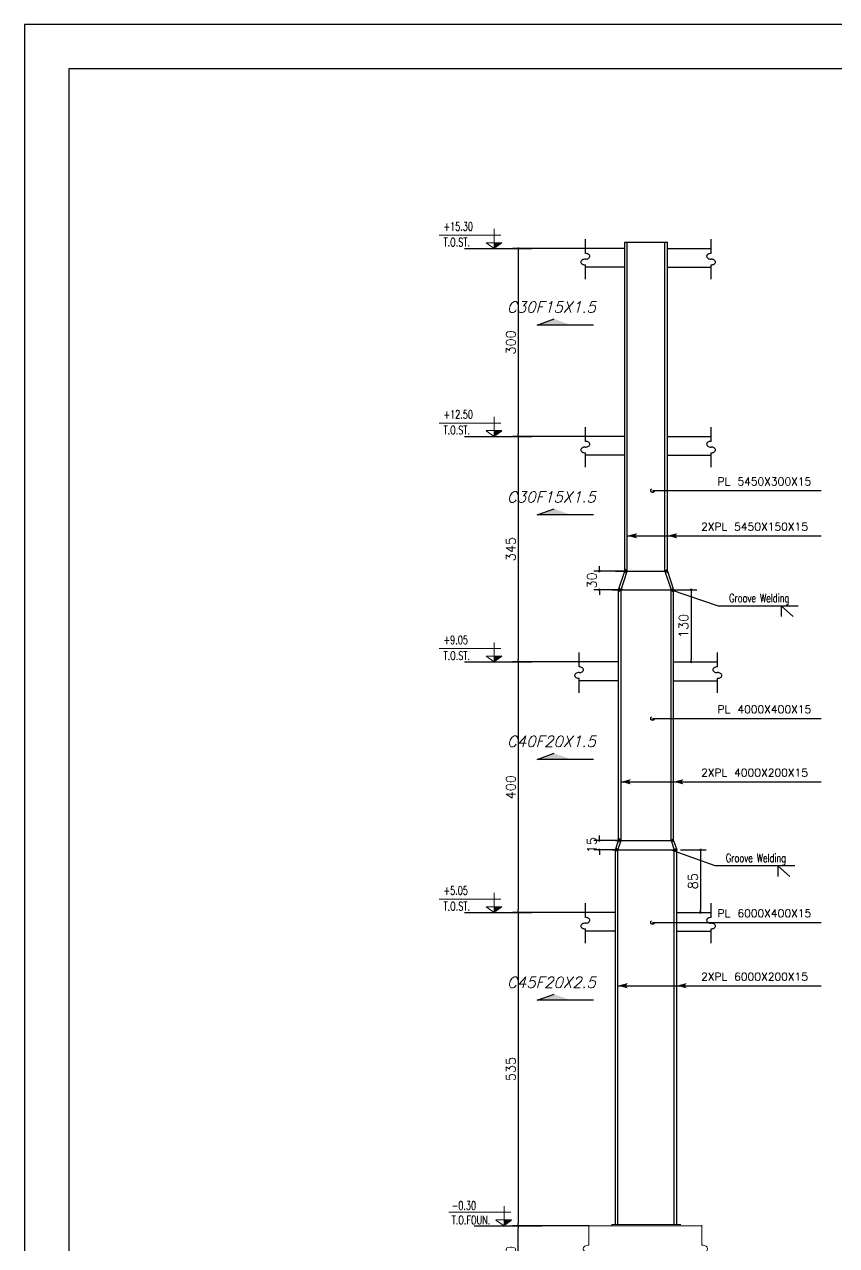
# Model space of a CAD drawing. Header units: inches. Extents: x 1387 to 2676, y -3005 to -2136.
# Drawn here: x 2498.36 to 2524.28, y -2540.62 to -2501.63 of the extents above; entities that cross this region are included whole.
import ezdxf

# ---------------------------------------------------------------- set-up
doc = ezdxf.new("R2010")
doc.units = ezdxf.units.IN
doc.header["$MEASUREMENT"] = 0
doc.linetypes.add('HIDDEN', pattern=[0.375, 0.25, -0.125])
for name, color, linetype in [('1', 1, 'Continuous'), ('1R', 1, 'Continuous'), ('2H', 2, 'HIDDEN'), ('2Y', 2, 'Continuous'), ('3', 3, 'HIDDEN'), ('3G', 3, 'Continuous'), ('COL-2', 3, 'Continuous'), ('D', 1, 'Continuous'), ('DIM', 8, 'Continuous'), ('lateral brace', 5, 'Continuous'), ('Layer4', 118, 'Continuous'), ('LEVEL', 3, 'HIDDEN'), ('TXT', 3, 'Continuous')]:
    doc.layers.add(name, color=color, linetype=linetype)
doc.layers.add('2', color=2, linetype='Continuous', lineweight=9)
doc.styles.add('ITALICT', font='italict')
doc.styles.add('ROMANC', font='TXT.shx')
doc.styles.add('ROMANS', font='ROMANS')
doc.styles.add('ROMANT', font='romant')
doc.dimstyles.new('1-100', dxfattribs={"dimtxt": 0.3, "dimasz": 0.08, "dimexe": 0.18, "dimexo": 0.0625, "dimgap": 0.09, "dimtad": 1, "dimdec": 0, "dimlfac": 1000, "dimdsep": 46, "dimtxsty": 'ROMANT', "dimblk": 'DOT', "dimcen": 0.09, "dimclrd": 1, "dimclre": 1, "dimclrt": 3, "dimadec": 0, "dimazin": 0, "dimtfac": 1, "dimtdec": 0, "dimtix": 1, "dimtofl": 0, "dimtmove": 2, "dimatfit": 3, "dimldrblk": 'DOT', "dimfxl": 1, "dimtolj": 1, "dimarcsym": 0})

# ---------------------------------------------------------------- blocks, each defined once
blk = doc.blocks.new('DOT')
at = {"layer": 'DIM', "color": 0, "linetype": 'ByBlock'}
blk.add_line((-0.5, 0), (-1, 0), dxfattribs=at)
at = {"layer": 'DIM', "color": 0, "linetype": 'ByBlock', "const_width": 0.5}
blk.add_lwpolyline([(-0.25, 0, 1), (0.25, 0, 1)], format="xyb", close=True, dxfattribs=at)
blk = doc.blocks.new('*D284')
at = {"layer": 'D', "color": 1, "lineweight": -2, "transparency": 16777216}
for p, q in [((2517.158, -2529.986), (2513.942, -2529.986)), ((2514.122, -2530.066), (2514.122, -2539.906)), ((2516.382, -2539.986), (2513.942, -2539.986))]:
    blk.add_line(p, q, dxfattribs=at)
at = {"layer": 'Defpoints', "color": 0, "transparency": 16777216}
for p in [(2517.221, -2529.986), (2514.122, -2539.986), (2516.444, -2539.986)]:
    blk.add_point(p, dxfattribs=at)
at = {"layer": 'D', "color": 1, "lineweight": -2, "transparency": 16777216, "xscale": 0.08, "yscale": 0.08, "zscale": 0.08}
for p, rotation in [((2514.122, -2529.986), 90), ((2514.122, -2539.986), 270)]:
    blk.add_blockref('DOT', p, dxfattribs=dict(at, rotation=rotation))
at = {"layer": 'D', "color": 2, "transparency": 16777216, "insert": (2513.882, -2534.986), "char_height": 0.3, "attachment_point": 5, "rotation": 90, "style": 'ROMANS'}
blk.add_mtext('\\A1;535', dxfattribs=at)
blk = doc.blocks.new('_Dot')
at = {"layer": 'DIM', "color": 0, "lineweight": -2}
blk.add_line((-0.5, 0), (-1, 0), dxfattribs=at)
at = {"layer": 'DIM', "color": 0, "const_width": 0.5}
blk.add_lwpolyline([(-0.25, 0, 1), (0.25, 0, 1)], format="xyb", close=True, dxfattribs=at)
blk = doc.blocks.new('ss')
at = {"layer": '2'}
for p, q in [((0, 0.137), (0, 0.514)), ((0, -0.137), (0, -0.674))]:
    blk.add_line(p, q, dxfattribs=at)
for points in [[(0, 0, -0.064661), (-0.043, 0.006, -0.077521), (-0.076, 0.02, -0.107173), (-0.1, 0.044, -0.145), (-0.107, 0.069, -0.145), (-0.1, 0.093, -0.107173), (-0.076, 0.117, -0.077521), (-0.043, 0.131, -0.064661), (0, 0.137, -0.064661)], [(0, -0.137, 0.064661), (0.043, -0.131, 0.077521), (0.076, -0.117, 0.107173), (0.1, -0.093, 0.145), (0.107, -0.069, 0.145), (0.1, -0.044, 0.107173), (0.076, -0.02, 0.077521), (0.043, -0.006, 0.064661), (0, 0, 0.064661)]]:
    blk.add_lwpolyline(points, format="xyb", dxfattribs=at)
blk = doc.blocks.new('*D285')
at = {"layer": 'D', "color": 1, "lineweight": -2, "transparency": 16777216}
for p, q in [((2514.564, -2539.986), (2513.942, -2539.986)), ((2514.122, -2541.706), (2514.122, -2540.066)), ((2514.599, -2541.786), (2513.942, -2541.786))]:
    blk.add_line(p, q, dxfattribs=at)
at = {"layer": 'Defpoints', "color": 0, "transparency": 16777216}
for p in [(2514.122, -2539.986), (2514.627, -2539.986), (2514.661, -2541.786)]:
    blk.add_point(p, dxfattribs=at)
at = {"layer": 'D', "color": 1, "lineweight": -2, "transparency": 16777216, "xscale": 0.08, "yscale": 0.08, "zscale": 0.08}
for p, rotation in [((2514.122, -2539.986), 90), ((2514.122, -2541.786), 270)]:
    blk.add_blockref('DOT', p, dxfattribs=dict(at, rotation=rotation))
at = {"layer": 'D', "color": 2, "transparency": 16777216, "insert": (2513.882, -2540.886), "char_height": 0.3, "attachment_point": 5, "rotation": 90, "style": 'ROMANS'}
blk.add_mtext('\\A1;80', dxfattribs=at)
blk = doc.blocks.new('*D287')
at = {"layer": 'D', "color": 1, "lineweight": -2, "transparency": 16777216}
for p, q in [((2517.158, -2521.986), (2513.942, -2521.986)), ((2514.122, -2522.066), (2514.122, -2529.906)), ((2516.382, -2529.986), (2513.942, -2529.986))]:
    blk.add_line(p, q, dxfattribs=at)
at = {"layer": 'Defpoints', "color": 0, "transparency": 16777216}
for p in [(2517.221, -2521.986), (2514.122, -2529.986), (2516.444, -2529.986)]:
    blk.add_point(p, dxfattribs=at)
at = {"layer": 'D', "color": 1, "lineweight": -2, "transparency": 16777216, "xscale": 0.08, "yscale": 0.08, "zscale": 0.08}
for p, rotation in [((2514.122, -2521.986), 90), ((2514.122, -2529.986), 270)]:
    blk.add_blockref('DOT', p, dxfattribs=dict(at, rotation=rotation))
at = {"layer": 'D', "color": 2, "transparency": 16777216, "insert": (2513.882, -2525.986), "char_height": 0.3, "attachment_point": 5, "rotation": 90, "style": 'ROMANS'}
blk.add_mtext('\\A1;400', dxfattribs=at)
blk = doc.blocks.new('*D281')
at = {"layer": 'D', "color": 1, "lineweight": -2, "transparency": 16777216}
for p, q in [((2517.158, -2514.786), (2513.942, -2514.786)), ((2514.122, -2514.866), (2514.122, -2521.906)), ((2516.382, -2521.986), (2513.942, -2521.986))]:
    blk.add_line(p, q, dxfattribs=at)
at = {"layer": 'Defpoints', "color": 0, "transparency": 16777216}
for p in [(2517.221, -2514.786), (2514.122, -2521.986), (2516.444, -2521.986)]:
    blk.add_point(p, dxfattribs=at)
at = {"layer": 'D', "color": 1, "lineweight": -2, "transparency": 16777216, "xscale": 0.08, "yscale": 0.08, "zscale": 0.08}
for p, rotation in [((2514.122, -2514.786), 90), ((2514.122, -2521.986), 270)]:
    blk.add_blockref('DOT', p, dxfattribs=dict(at, rotation=rotation))
at = {"layer": 'D', "color": 2, "transparency": 16777216, "insert": (2513.882, -2518.386), "char_height": 0.3, "attachment_point": 5, "rotation": 90, "style": 'ROMANS'}
blk.add_mtext('\\A1;345', dxfattribs=at)
blk = doc.blocks.new('*D282')
at = {"layer": 'D', "color": 1, "lineweight": -2, "transparency": 16777216}
for p, q in [((2516.709, -2527.606), (2516.709, -2527.526)), ((2517.358, -2527.686), (2516.529, -2527.686)), ((2517.346, -2527.986), (2516.529, -2527.986)), ((2516.709, -2528.066), (2516.709, -2528.146))]:
    blk.add_line(p, q, dxfattribs=at)
at = {"layer": 'Defpoints', "color": 0, "transparency": 16777216}
for p in [(2516.709, -2527.986), (2517.409, -2527.986, -0.015), (2517.42, -2527.686, 0)]:
    blk.add_point(p, dxfattribs=at)
at = {"layer": 'D', "color": 1, "lineweight": -2, "transparency": 16777216, "xscale": 0.08, "yscale": 0.08, "zscale": 0.08}
for p, rotation in [((2516.709, -2527.686), 270), ((2516.709, -2527.986), 90)]:
    blk.add_blockref('DOT', p, dxfattribs=dict(at, rotation=rotation))
at = {"layer": 'D', "color": 2, "transparency": 16777216, "insert": (2516.469, -2527.836), "char_height": 0.3, "attachment_point": 5, "rotation": 90, "style": 'ROMANS'}
blk.add_mtext('\\A1;15', dxfattribs=at)
blk = doc.blocks.new('*D283')
at = {"layer": 'D', "color": 1, "lineweight": -2, "transparency": 16777216}
for p, q in [((2519.304, -2527.987), (2520.119, -2527.987)), ((2519.939, -2528.067), (2519.939, -2529.906)), ((2519.443, -2529.986), (2520.119, -2529.986))]:
    blk.add_line(p, q, dxfattribs=at)
at = {"layer": 'Defpoints', "color": 0, "transparency": 16777216}
for p in [(2519.241, -2527.987), (2519.381, -2529.986), (2519.939, -2529.986)]:
    blk.add_point(p, dxfattribs=at)
at = {"layer": 'D', "color": 1, "lineweight": -2, "transparency": 16777216, "xscale": 0.08, "yscale": 0.08, "zscale": 0.08}
for p, rotation in [((2519.939, -2527.987), 90), ((2519.939, -2529.986), 270)]:
    blk.add_blockref('DOT', p, dxfattribs=dict(at, rotation=rotation))
at = {"layer": 'D', "color": 2, "transparency": 16777216, "insert": (2519.699, -2528.986), "char_height": 0.3, "attachment_point": 5, "rotation": 90, "style": 'ROMANS'}
blk.add_mtext('\\A1;85', dxfattribs=at)
blk = doc.blocks.new('*D279')
at = {"layer": 'D', "color": 1, "lineweight": -2, "transparency": 16777216}
for p, q in [((2517.158, -2508.786), (2513.942, -2508.786)), ((2514.122, -2508.866), (2514.122, -2514.706)), ((2516.382, -2514.786), (2513.942, -2514.786))]:
    blk.add_line(p, q, dxfattribs=at)
at = {"layer": 'Defpoints', "color": 0, "transparency": 16777216}
for p in [(2517.221, -2508.786), (2514.122, -2514.786), (2516.444, -2514.786)]:
    blk.add_point(p, dxfattribs=at)
at = {"layer": 'D', "color": 1, "lineweight": -2, "transparency": 16777216, "xscale": 0.08, "yscale": 0.08, "zscale": 0.08}
for p, rotation in [((2514.122, -2508.786), 90), ((2514.122, -2514.786), 270)]:
    blk.add_blockref('DOT', p, dxfattribs=dict(at, rotation=rotation))
at = {"layer": 'D', "color": 2, "transparency": 16777216, "insert": (2513.882, -2511.786), "char_height": 0.3, "attachment_point": 5, "rotation": 90, "style": 'ROMANS'}
blk.add_mtext('\\A1;300', dxfattribs=at)
blk = doc.blocks.new('*D280')
at = {"layer": 'D', "color": 1, "lineweight": -2, "transparency": 16777216}
for p, q in [((2518.863, -2519.685), (2519.819, -2519.685)), ((2519.639, -2519.765), (2519.639, -2521.906)), ((2519.143, -2521.986), (2519.819, -2521.986))]:
    blk.add_line(p, q, dxfattribs=at)
at = {"layer": 'Defpoints', "color": 0, "transparency": 16777216}
for p in [(2518.801, -2519.685, -0.004), (2519.081, -2521.986), (2519.639, -2521.986)]:
    blk.add_point(p, dxfattribs=at)
at = {"layer": 'D', "color": 1, "lineweight": -2, "transparency": 16777216, "xscale": 0.08, "yscale": 0.08, "zscale": 0.08}
for p, rotation in [((2519.639, -2519.685), 90), ((2519.639, -2521.986), 270)]:
    blk.add_blockref('DOT', p, dxfattribs=dict(at, rotation=rotation))
at = {"layer": 'D', "color": 2, "transparency": 16777216, "insert": (2519.399, -2520.835), "char_height": 0.3, "attachment_point": 5, "rotation": 90, "style": 'ROMANS'}
blk.add_mtext('\\A1;130', dxfattribs=at)
blk = doc.blocks.new('*D288')
at = {"layer": 'D', "color": 1, "lineweight": -2, "transparency": 16777216}
for p, q in [((2516.709, -2519.005), (2516.709, -2518.925)), ((2517.558, -2519.085), (2516.529, -2519.085)), ((2517.446, -2519.685), (2516.529, -2519.685)), ((2516.709, -2519.765), (2516.709, -2519.845))]:
    blk.add_line(p, q, dxfattribs=at)
at = {"layer": 'Defpoints', "color": 0, "transparency": 16777216}
for p in [(2517.62, -2519.085), (2516.709, -2519.685), (2517.509, -2519.685, 0.001)]:
    blk.add_point(p, dxfattribs=at)
at = {"layer": 'D', "color": 1, "lineweight": -2, "transparency": 16777216, "xscale": 0.08, "yscale": 0.08, "zscale": 0.08}
for p, rotation in [((2516.709, -2519.085), 270), ((2516.709, -2519.685), 90)]:
    blk.add_blockref('DOT', p, dxfattribs=dict(at, rotation=rotation))
at = {"layer": 'D', "color": 2, "transparency": 16777216, "insert": (2516.469, -2519.385), "char_height": 0.3, "attachment_point": 5, "rotation": 90, "style": 'ROMANS'}
blk.add_mtext('\\A1;30', dxfattribs=at)

msp = doc.modelspace()

# ---------------------------------------------------------------- hatches: boundary and pattern name
at = {"layer": '1R'}
h = msp.add_hatch(color=256, dxfattribs=at)
h.dxf.hatch_style = 1
h.paths.add_polyline_path([(2517.520874, -2519.028353), (2517.520874, -2519.085482), (2517.600874, -2519.085482)])
h.paths.add_polyline_path([(2517.600874, -2519.085482), (2517.520874, -2519.085482), (2517.503721, -2519.13694)])
h = msp.add_hatch(color=256, dxfattribs=at)
h.dxf.hatch_style = 1
h.paths.add_polyline_path([(2518.880874, -2519.028353), (2518.880874, -2519.085482), (2518.800874, -2519.085482)])
h.paths.add_polyline_path([(2518.800874, -2519.085482), (2518.880874, -2519.085482), (2518.895819, -2519.130318)])
h = msp.add_hatch(color=256, dxfattribs=at)
h.dxf.hatch_style = 1
h.paths.add_polyline_path([(2517.343901, -2519.639429), (2517.320874, -2519.685482), (2517.400874, -2519.685482)])
h.paths.add_polyline_path([(2517.400874, -2519.685482), (2517.320874, -2519.685482), (2517.320874, -2519.742611)])
h = msp.add_hatch(color=256, dxfattribs=at)
h.dxf.hatch_style = 1
h.paths.add_polyline_path([(2519.070107, -2519.637029), (2519.080874, -2519.685482), (2519.000874, -2519.685482)])
h.paths.add_polyline_path([(2519.000874, -2519.685482), (2519.080874, -2519.685482), (2519.080874, -2519.742611)])
h = msp.add_hatch(color=256, dxfattribs=at)
h.dxf.hatch_style = 1
h.paths.add_polyline_path([(2517.243901, -2527.939448), (2517.220874, -2527.985501), (2517.300874, -2527.985501)])
h.paths.add_polyline_path([(2517.300874, -2527.985501), (2517.220874, -2527.985501), (2517.220874, -2528.04263)])
h = msp.add_hatch(color=256, dxfattribs=at)
h.dxf.hatch_style = 1
h.paths.add_polyline_path([(2517.321002, -2527.628372), (2517.321002, -2527.685501), (2517.401002, -2527.685501)])
h.paths.add_polyline_path([(2517.401002, -2527.685501), (2517.321002, -2527.685501), (2517.30385, -2527.73696)])
h = msp.add_hatch(color=256, dxfattribs=at)
h.dxf.hatch_style = 1
h.paths.add_polyline_path([(2519.080874, -2527.628372), (2519.080874, -2527.685501), (2519.000874, -2527.685501)])
h.paths.add_polyline_path([(2519.000874, -2527.685501), (2519.080874, -2527.685501), (2519.095819, -2527.730337)])
h = msp.add_hatch(color=256, dxfattribs=at)
h.dxf.hatch_style = 1
h.paths.add_polyline_path([(2519.157992, -2527.939736), (2519.180874, -2527.985501), (2519.100874, -2527.985501)])
h.paths.add_polyline_path([(2519.100874, -2527.985501), (2519.180874, -2527.985501), (2519.180874, -2528.04263)])
at = {"layer": 'COL-2'}
msp.add_hatch(color=256, dxfattribs=at).paths.add_polyline_path([(2519.313365, -2539.950401), (2517.109365, -2539.950401), (2517.109365, -2539.985501), (2519.31354, -2539.985501)])

# ---------------------------------------------------------------- linework, layer by layer
at = {"layer": '1'}
for p, q in [((2518.407181, -2516.515409), (2523.783188, -2516.515409)), ((2517.600874, -2517.957891, 0.015), (2523.783188, -2517.957891)), ((2518.407181, -2523.790642), (2523.783188, -2523.790642)), ((2517.400874, -2525.812715, 0.013649), (2523.783188, -2525.812714)), ((2518.407181, -2530.301193), (2523.783188, -2530.301193)), ((2517.300874, -2532.323265), (2523.783188, -2532.323265))]:
    msp.add_line(p, q, dxfattribs=at)
msp.add_lwpolyline([(2499.777786, -2559.680668), (2581.046137, -2559.680668), (2581.046137, -2503.047672), (2499.777786, -2503.047672)], close=True, dxfattribs=at)
at = {"layer": '1R'}
for p, q in [((2517.600874, -2519.085482, 0.008333), (2517.520874, -2519.028353, 0.008333)), ((2518.800874, -2519.085482, 0.008333), (2518.880874, -2519.028353, 0.008333)), ((2517.220874, -2519.085482, -0.006667), (2518.580874, -2519.085482, -0.006667)), ((2517.600874, -2519.085482, 0.008333), (2517.503721, -2519.13694, -0.006667)), ((2517.520874, -2519.085482, 0.008333), (2518.880874, -2519.085482, -0.006667)), ((2518.800874, -2519.085482, 0.008333), (2518.895819, -2519.130318, -0.006667)), ((2517.120874, -2519.685482, -0.006667), (2518.980874, -2519.685482, -0.005917)), ((2517.120874, -2519.685482, -0.006667), (2518.980874, -2519.685482, -0.005917)), ((2517.120874, -2519.685482, -0.006667), (2518.780874, -2519.685482, -0.005917)), ((2517.120874, -2519.685482, -0.006667), (2518.780874, -2519.685482, -0.005917)), ((2517.320874, -2519.685482, 0.009083), (2519.080874, -2519.685482, -0.005917)), ((2517.400874, -2519.685482, 0.009083), (2517.320874, -2519.742611, 0.009083)), ((2517.400874, -2519.685482, 0.024083), (2517.320874, -2519.742611, 0.024083)), ((2517.400874, -2519.685482, 0.024083), (2517.343901, -2519.639429, 0.009083)), ((2520.508996, -2520.20105, -0.006667), (2518.980874, -2519.685482, -0.005917)), ((2519.000874, -2519.685482, -0.005917), (2519.070106, -2519.637025, -0.005957)), ((2519.000874, -2519.685482, -0.005917), (2519.080874, -2519.742611, -0.005917)), ((2523.05626, -2520.20105, -0.006667), (2520.508996, -2520.20105, -0.006667)), ((2517.120874, -2527.985501), (2519.080874, -2527.985501)), ((2517.120874, -2527.985501), (2519.080874, -2527.985501)), ((2517.120874, -2527.985501), (2518.880874, -2527.985501)), ((2517.120874, -2527.985501), (2518.880874, -2527.985501)), ((2517.220874, -2527.685501), (2518.580874, -2527.685501)), ((2517.220874, -2527.985501), (2519.180874, -2527.985501)), ((2517.300874, -2527.985501), (2517.220874, -2528.04263)), ((2517.300874, -2527.985501, 0.015), (2517.220874, -2528.04263, 0.015)), ((2517.300874, -2527.985501, 0.015), (2517.243901, -2527.939448)), ((2517.401002, -2527.685501, 0.015), (2517.30385, -2527.73696, 0)), ((2517.401002, -2527.685501, 0.015), (2517.321002, -2527.628372, 0.015)), ((2517.321002, -2527.685501, 0.015), (2519.080874, -2527.685501)), ((2520.404344, -2528.50107), (2518.976222, -2527.985501)), ((2519.000874, -2527.685501, 0.015), (2519.080874, -2527.628372, 0.015)), ((2519.000874, -2527.685501, 0.015), (2519.095819, -2527.730337)), ((2519.100874, -2527.985501), (2519.157992, -2527.939736)), ((2519.100874, -2527.985501), (2519.180874, -2528.04263)), ((2522.951608, -2528.50107), (2520.404344, -2528.50107))]:
    msp.add_line(p, q, dxfattribs=at)
at = {"layer": '2'}
for p, q in [((2513.56855, -2508.357387), (2511.596897, -2508.357387)), ((2513.355704, -2508.785501), (2513.355704, -2508.161071)), ((2513.355704, -2508.785501), (2513.095659, -2508.605338)), ((2513.095726, -2508.600628), (2513.595812, -2508.600628)), ((2513.355704, -2514.785501), (2513.355704, -2514.161071)), ((2513.56855, -2514.357387), (2511.596897, -2514.357387)), ((2513.355704, -2514.785501), (2513.095659, -2514.605338)), ((2513.095726, -2514.600628), (2513.595812, -2514.600628)), ((2513.355704, -2521.985501), (2513.355704, -2521.361071)), ((2513.56855, -2521.557387), (2511.596897, -2521.557387)), ((2513.355704, -2521.985501), (2513.095659, -2521.805338)), ((2513.095726, -2521.800628), (2513.595812, -2521.800628)), ((2513.56855, -2529.557387), (2511.596897, -2529.557387)), ((2513.355704, -2529.985501), (2513.355704, -2529.361071)), ((2513.355704, -2529.985501), (2513.095659, -2529.805338)), ((2513.095726, -2529.800628), (2513.595812, -2529.800628)), ((2513.88079, -2539.557387), (2511.909137, -2539.557387)), ((2513.667944, -2539.985501), (2513.667944, -2539.361071)), ((2513.667944, -2539.985501), (2513.4079, -2539.805338)), ((2513.407966, -2539.800628), (2513.908052, -2539.800628)), ((2516.373856, -2539.985501), (2519.984085, -2539.985501)), ((2517.109365, -2539.950401), (2519.313365, -2539.950401))]:
    msp.add_line(p, q, dxfattribs=at)
at = {"layer": '2H'}
for p, q in [((2513.595746, -2508.605338), (2513.355704, -2508.785501)), ((2513.595746, -2514.605338), (2513.355704, -2514.785501)), ((2513.595746, -2521.805338), (2513.355704, -2521.985501)), ((2513.595746, -2529.805338), (2513.355704, -2529.985501)), ((2513.907986, -2539.805338), (2513.667944, -2539.985501))]:
    msp.add_line(p, q, dxfattribs=at)
at = {"layer": '2Y'}
for p, q in [((2516.264136, -2508.943948), (2516.264136, -2508.488325)), ((2520.276265, -2508.943948), (2520.276265, -2508.488325)), ((2516.264136, -2509.769895), (2516.264136, -2509.30931)), ((2520.276265, -2509.769895), (2520.276265, -2509.30931)), ((2516.264136, -2514.943948), (2516.264136, -2514.488325)), ((2520.276265, -2514.943948), (2520.276265, -2514.488325)), ((2516.264136, -2515.769895), (2516.264136, -2515.30931)), ((2520.276265, -2515.769895), (2520.276265, -2515.30931)), ((2522.521949, -2520.536928, -0.006667), (2522.521949, -2520.201922, -0.006667)), ((2522.521949, -2520.201922, -0.006667), (2522.896652, -2520.536928, -0.006667)), ((2516.064136, -2522.143948, 0.011228), (2516.064136, -2521.688325, 0.011228)), ((2520.476265, -2522.143951, -0.003772), (2520.476265, -2521.688328, -0.003772)), ((2516.064136, -2522.969895, 0.011228), (2516.064136, -2522.50931, 0.011228)), ((2520.476265, -2522.969898, -0.003772), (2520.476265, -2522.509313, -0.003772)), ((2522.417297, -2528.836947), (2522.417297, -2528.501942)), ((2522.417297, -2528.501942), (2522.792, -2528.836947)), ((2516.264136, -2530.143948), (2516.264136, -2529.688325)), ((2520.276265, -2530.143948), (2520.276265, -2529.688325)), ((2516.264136, -2530.969895), (2516.264136, -2530.50931)), ((2520.276265, -2530.969895), (2520.276265, -2530.50931))]:
    msp.add_line(p, q, dxfattribs=at)
for centre, radius, start, end in [((2516.180682, -2509.21797), 0.059758, 146.9984553, 180), ((2516.180682, -2509.21797), 0.059758, 180, 213.0015447), ((2516.220596, -2509.243892), 0.107352, 122.5295396, 146.9984553), ((2516.220596, -2509.192048), 0.107352, 213.0015447, 237.4704604), ((2516.246891, -2509.285119), 0.15625, 104.7985041, 122.5295396), ((2516.246891, -2509.15082), 0.15625, 237.4704604, 255.2014959), ((2516.264136, -2509.350398), 0.223769, 90, 104.7985041), ((2516.264136, -2509.167717), 0.223769, 75.2014959, 90), ((2516.264136, -2508.90286), 0.223769, 270, 284.7985041), ((2516.281382, -2509.102438), 0.15625, 57.4704604, 75.2014959), ((2516.281382, -2508.968139), 0.15625, 284.7985041, 302.5295396), ((2516.307676, -2509.061211), 0.107352, 33.0015447, 57.4704604), ((2516.307676, -2509.009366), 0.107352, 302.5295396, 326.9984553), ((2516.347591, -2509.035289), 0.059758, 360, 33.0015447), ((2516.347591, -2509.035289), 0.059758, 326.9984553, 0), ((2520.192811, -2509.035289), 0.059758, 146.9984553, 180), ((2520.192811, -2509.035289), 0.059758, 180, 213.0015447), ((2520.232725, -2509.061211), 0.107352, 122.5295396, 146.9984553), ((2520.232725, -2509.009366), 0.107352, 213.0015447, 237.4704604), ((2520.259019, -2509.102438), 0.15625, 104.7985041, 122.5295396), ((2520.259019, -2508.968139), 0.15625, 237.4704604, 255.2014959), ((2520.276265, -2509.167717), 0.223769, 90, 104.7985041), ((2520.276265, -2508.90286), 0.223769, 255.2014959, 270), ((2520.276265, -2509.350398), 0.223769, 75.2014959, 90), ((2520.293511, -2509.285119), 0.15625, 57.4704604, 75.2014959), ((2520.293511, -2509.15082), 0.15625, 284.7985041, 302.5295396), ((2520.319805, -2509.243892), 0.107352, 33.0015447, 57.4704604), ((2520.319805, -2509.192048), 0.107352, 302.5295396, 326.9984553), ((2520.35972, -2509.21797), 0.059758, 0, 33.0015447), ((2520.35972, -2509.21797), 0.059758, 326.9984553, 0), ((2516.264136, -2509.085541), 0.223769, 255.2014959, 270), ((2520.276265, -2509.085541), 0.223769, 270, 284.7985041), ((2516.246891, -2515.285119), 0.15625, 104.7985041, 122.5295396), ((2516.264136, -2515.350398), 0.223769, 90, 104.7985041), ((2516.264136, -2515.167717), 0.223769, 75.2014959, 90), ((2516.264136, -2514.90286), 0.223769, 270, 284.7985041), ((2516.281382, -2515.102438), 0.15625, 57.4704604, 75.2014959), ((2516.281382, -2514.968139), 0.15625, 284.7985041, 302.5295396), ((2516.307676, -2515.061211), 0.107352, 33.0015447, 57.4704604), ((2516.307676, -2515.009366), 0.107352, 302.5295396, 326.9984553), ((2516.347591, -2515.035289), 0.059758, 360, 33.0015447), ((2516.347591, -2515.035289), 0.059758, 326.9984553, 0), ((2520.192811, -2515.035289), 0.059758, 146.9984553, 180), ((2520.192811, -2515.035289), 0.059758, 180, 213.0015447), ((2520.232725, -2515.061211), 0.107352, 122.5295396, 146.9984553), ((2520.232725, -2515.009366), 0.107352, 213.0015447, 237.4704604), ((2520.259019, -2515.102438), 0.15625, 104.7985041, 122.5295396), ((2520.259019, -2514.968139), 0.15625, 237.4704604, 255.2014959), ((2520.276265, -2515.167717), 0.223769, 90, 104.7985041), ((2520.276265, -2514.90286), 0.223769, 255.2014959, 270), ((2520.276265, -2515.350398), 0.223769, 75.2014959, 90), ((2520.293511, -2515.285119), 0.15625, 57.4704604, 75.2014959), ((2516.180682, -2515.21797), 0.059758, 146.9984553, 180), ((2516.180682, -2515.21797), 0.059758, 180, 213.0015447), ((2516.220596, -2515.243892), 0.107352, 122.5295396, 146.9984553), ((2516.220596, -2515.192048), 0.107352, 213.0015447, 237.4704604), ((2516.246891, -2515.15082), 0.15625, 237.4704604, 255.2014959), ((2516.264136, -2515.085541), 0.223769, 255.2014959, 270), ((2520.276265, -2515.085541), 0.223769, 270, 284.7985041), ((2520.293511, -2515.15082), 0.15625, 284.7985041, 302.5295396), ((2520.319805, -2515.243892), 0.107352, 33.0015447, 57.4704604), ((2520.319805, -2515.192048), 0.107352, 302.5295396, 326.9984553), ((2520.35972, -2515.21797), 0.059758, 0, 33.0015447), ((2520.35972, -2515.21797), 0.059758, 326.9984553, 0), ((2516.064136, -2522.367717, 0.011228), 0.223769, 75.2014959, 90), ((2516.081382, -2522.302438, 0.011228), 0.15625, 57.4704604, 75.2014959), ((2520.459019, -2522.302441, -0.003772), 0.15625, 104.7985041, 122.5295396), ((2520.476265, -2522.36772, -0.003772), 0.223769, 90, 104.7985041), ((2515.980682, -2522.41797, 0.011228), 0.059758, 146.9984553, 180), ((2515.980682, -2522.41797, 0.011228), 0.059758, 180, 213.0015447), ((2516.020596, -2522.443892, 0.011228), 0.107352, 122.5295396, 146.9984553), ((2516.020596, -2522.392048, 0.011228), 0.107352, 213.0015447, 237.4704604), ((2516.046891, -2522.485119, 0.011228), 0.15625, 104.7985041, 122.5295396), ((2516.046891, -2522.35082, 0.011228), 0.15625, 237.4704604, 255.2014959), ((2516.064136, -2522.550398, 0.011228), 0.223769, 90, 104.7985041), ((2516.064136, -2522.285541, 0.011228), 0.223769, 255.2014959, 270), ((2516.064136, -2522.10286, 0.011228), 0.223769, 270, 284.7985041), ((2516.081382, -2522.168139, 0.011228), 0.15625, 284.7985041, 302.5295396), ((2516.107676, -2522.261211, 0.011228), 0.107352, 33.0015447, 57.4704604), ((2516.107676, -2522.209366, 0.011228), 0.107352, 302.5295396, 326.9984553), ((2516.147591, -2522.235289, 0.011228), 0.059758, 360, 33.0015447), ((2516.147591, -2522.235289, 0.011228), 0.059758, 326.9984553, 0), ((2520.392811, -2522.235291, -0.003772), 0.059758, 146.9984553, 180), ((2520.392811, -2522.235291, -0.003772), 0.059758, 180, 213.0015447), ((2520.432725, -2522.261214, -0.003772), 0.107352, 122.5295396, 146.9984553), ((2520.432725, -2522.209369, -0.003772), 0.107352, 213.0015447, 237.4704604), ((2520.459019, -2522.168142, -0.003772), 0.15625, 237.4704604, 255.2014959), ((2520.476265, -2522.102863, -0.003772), 0.223769, 255.2014959, 270), ((2520.476265, -2522.550401, -0.003772), 0.223769, 75.2014959, 90), ((2520.476265, -2522.285544, -0.003772), 0.223769, 270, 284.7985041), ((2520.493511, -2522.485122, -0.003772), 0.15625, 57.4704604, 75.2014959), ((2520.493511, -2522.350823, -0.003772), 0.15625, 284.7985041, 302.5295396), ((2520.519805, -2522.443895, -0.003772), 0.107352, 33.0015447, 57.4704604), ((2520.519805, -2522.39205, -0.003772), 0.107352, 302.5295396, 326.9984553), ((2520.55972, -2522.417973, -0.003772), 0.059758, 0, 33.0015447), ((2520.55972, -2522.417973, -0.003772), 0.059758, 326.9984553, 0), ((2516.246891, -2530.485119), 0.15625, 104.7985041, 122.5295396), ((2516.264136, -2530.550398), 0.223769, 90, 104.7985041), ((2516.264136, -2530.367717), 0.223769, 75.2014959, 90), ((2516.264136, -2530.10286), 0.223769, 270, 284.7985041), ((2516.281382, -2530.302438), 0.15625, 57.4704604, 75.2014959), ((2516.281382, -2530.168139), 0.15625, 284.7985041, 302.5295396), ((2516.307676, -2530.261211), 0.107352, 33.0015447, 57.4704604), ((2516.307676, -2530.209366), 0.107352, 302.5295396, 326.9984553), ((2516.347591, -2530.235289), 0.059758, 360, 33.0015447), ((2516.347591, -2530.235289), 0.059758, 326.9984553, 0), ((2520.192811, -2530.235289), 0.059758, 146.9984553, 180), ((2520.192811, -2530.235289), 0.059758, 180, 213.0015447), ((2520.232725, -2530.261211), 0.107352, 122.5295396, 146.9984553), ((2520.232725, -2530.209366), 0.107352, 213.0015447, 237.4704604), ((2520.259019, -2530.302438), 0.15625, 104.7985041, 122.5295396), ((2520.259019, -2530.168139), 0.15625, 237.4704604, 255.2014959), ((2520.276265, -2530.367717), 0.223769, 90, 104.7985041), ((2520.276265, -2530.10286), 0.223769, 255.2014959, 270), ((2520.276265, -2530.550398), 0.223769, 75.2014959, 90), ((2520.293511, -2530.485119), 0.15625, 57.4704604, 75.2014959), ((2516.180682, -2530.41797), 0.059758, 146.9984553, 180), ((2516.180682, -2530.41797), 0.059758, 180, 213.0015447), ((2516.220596, -2530.443892), 0.107352, 122.5295396, 146.9984553), ((2516.220596, -2530.392048), 0.107352, 213.0015447, 237.4704604), ((2516.246891, -2530.35082), 0.15625, 237.4704604, 255.2014959), ((2516.264136, -2530.285541), 0.223769, 255.2014959, 270), ((2520.276265, -2530.285541), 0.223769, 270, 284.7985041), ((2520.293511, -2530.35082), 0.15625, 284.7985041, 302.5295396), ((2520.319805, -2530.443892), 0.107352, 33.0015447, 57.4704604), ((2520.319805, -2530.392048), 0.107352, 302.5295396, 326.9984553), ((2520.35972, -2530.41797), 0.059758, 0, 33.0015447), ((2520.35972, -2530.41797), 0.059758, 326.9984553, 0)]:
    msp.add_arc(centre, radius, start, end, dxfattribs=at)
at = {"layer": '3'}
for centre in [(2518.407181, -2516.515409), (2518.407181, -2523.790642), (2518.407181, -2530.301193)]:
    msp.add_circle(centre, 0.06, dxfattribs=at)
for points in [[(2513.355704, -2508.785501), (2513.595746, -2508.605338), (2513.355704, -2508.605338)], [(2513.355704, -2514.785501), (2513.595746, -2514.605338), (2513.355704, -2514.605338)], [(2517.600874, -2517.957891, 0.015), (2517.858109, -2517.957891, 0.015), (2517.914509, -2517.873835, 0.015)], [(2517.600874, -2517.957891, 0.015), (2517.858109, -2517.957891, 0.015), (2517.914509, -2518.041947, 0.015)], [(2518.880874, -2517.957891), (2519.138109, -2517.957891), (2519.194509, -2517.873835)], [(2518.880874, -2517.957891), (2519.138109, -2517.957891), (2519.194509, -2518.041947)], [(2513.355704, -2521.985501), (2513.595746, -2521.805338), (2513.355704, -2521.805338)], [(2517.400874, -2525.812715, 0.013649), (2517.658109, -2525.812715, 0.013649), (2517.714509, -2525.728659, 0.013649)], [(2517.400874, -2525.812715, 0.013649), (2517.658109, -2525.812715, 0.013649), (2517.714509, -2525.896771, 0.013649)], [(2519.080877, -2525.812714, -0.011835), (2519.338112, -2525.812714, -0.011835), (2519.394512, -2525.728658, -0.011835)], [(2519.080877, -2525.812714, -0.011835), (2519.338112, -2525.812714, -0.011835), (2519.394512, -2525.89677, -0.011835)], [(2513.355704, -2529.985501), (2513.595746, -2529.805338), (2513.355704, -2529.805338)], [(2517.300874, -2532.323265), (2517.558109, -2532.323265), (2517.614509, -2532.239209)], [(2519.180874, -2532.323265), (2519.438109, -2532.323265), (2519.494509, -2532.239209)], [(2517.300874, -2532.323265), (2517.558109, -2532.323265), (2517.614509, -2532.407321)], [(2519.180874, -2532.323265), (2519.438109, -2532.323265), (2519.494509, -2532.407321)], [(2513.667944, -2539.985501), (2513.907986, -2539.805338), (2513.667944, -2539.805338)]]:
    msp.add_solid(points, dxfattribs=at)
at = {"layer": '3G'}
for p, q in [((2517.520874, -2508.785501), (2516.264136, -2508.785501)), ((2517.520874, -2519.085482, 0.008333), (2517.520874, -2508.585501)), ((2517.520874, -2508.585501), (2518.880874, -2508.585501)), ((2517.600874, -2519.085482, 0.008333), (2517.600874, -2508.585501)), ((2518.800874, -2519.085482, -0.006667), (2518.800874, -2508.585501, -0.015)), ((2518.880874, -2519.085482, -0.006667), (2518.880874, -2508.585501, -0.015)), ((2518.880874, -2508.785501), (2520.276265, -2508.785501)), ((2517.520874, -2509.385501), (2516.264136, -2509.385501)), ((2518.880874, -2509.385501), (2520.276265, -2509.385501)), ((2514.722742, -2511.229909), (2515.266675, -2511.036342)), ((2516.525622, -2511.229909), (2514.722742, -2511.229909)), ((2517.520874, -2514.785501), (2516.264136, -2514.785501)), ((2518.880874, -2514.785501), (2520.276265, -2514.785501)), ((2517.520874, -2515.385501), (2516.264136, -2515.385501)), ((2518.880874, -2515.385501), (2520.276265, -2515.385501)), ((2514.722742, -2517.292119), (2515.266675, -2517.098552)), ((2516.525622, -2517.292119), (2514.722742, -2517.292119)), ((2517.320874, -2519.685482, 0.009083), (2517.520874, -2519.085482, -0.006667)), ((2517.400874, -2519.685482, 0.009083), (2517.600874, -2519.085482, -0.006667)), ((2518.800874, -2519.085482, -0.006667), (2519.000874, -2519.685482, -0.005917)), ((2518.880874, -2519.085482, -0.006667), (2519.080874, -2519.685482, -0.005917)), ((2517.320874, -2527.685501, 0.015), (2517.320874, -2519.685482, 0.009083)), ((2517.400874, -2527.685501, 0.015), (2517.400874, -2519.685482, 0.009083)), ((2519.000874, -2527.685501), (2519.000874, -2519.685482, -0.005917)), ((2519.080874, -2527.685501), (2519.080874, -2519.685482, -0.005917)), ((2517.320874, -2521.985501, 0.011228), (2516.064136, -2521.985501, 0.011228)), ((2519.080874, -2521.985504, -0.003772), (2520.476265, -2521.985504, -0.003772)), ((2517.320874, -2522.585501, 0.011228), (2516.064136, -2522.585501, 0.011228)), ((2519.080874, -2522.585504, -0.003772), (2520.476265, -2522.585504, -0.003772)), ((2514.722742, -2525.095741), (2515.266675, -2524.902174)), ((2516.525622, -2525.095741), (2514.722742, -2525.095741)), ((2517.220874, -2527.985501), (2517.321002, -2527.685501, 0)), ((2517.220874, -2539.950401), (2517.220874, -2527.985501)), ((2517.300874, -2527.985501), (2517.401002, -2527.685501, 0)), ((2517.300874, -2539.950401), (2517.300874, -2527.985501)), ((2519.000874, -2527.685501), (2519.100874, -2527.985501)), ((2519.080874, -2527.685501), (2519.180874, -2527.985501)), ((2519.100874, -2539.950401), (2519.100874, -2527.985501)), ((2519.100874, -2539.950401), (2519.100874, -2527.985501)), ((2519.180874, -2539.950401), (2519.180874, -2527.985501)), ((2517.220874, -2529.985501), (2516.264136, -2529.985501)), ((2519.180874, -2529.985501), (2520.276265, -2529.985501)), ((2517.220874, -2530.585501), (2516.264136, -2530.585501)), ((2519.180874, -2530.585501), (2520.276265, -2530.585501)), ((2514.722742, -2532.789674), (2515.266675, -2532.596107)), ((2516.525622, -2532.789674), (2514.722742, -2532.789674))]:
    msp.add_line(p, q, dxfattribs=at)
for points in [[(2514.722742, -2511.229909), (2515.266675, -2511.036342), (2515.266675, -2511.229909)], [(2515.810608, -2511.229909), (2515.266675, -2511.036342), (2515.266675, -2511.229909)], [(2514.722742, -2517.292119), (2515.266675, -2517.098552), (2515.266675, -2517.292119)], [(2515.810608, -2517.292119), (2515.266675, -2517.098552), (2515.266675, -2517.292119)], [(2514.722742, -2525.095741), (2515.266675, -2524.902174), (2515.266675, -2525.095741)], [(2515.810608, -2525.095741), (2515.266675, -2524.902174), (2515.266675, -2525.095741)], [(2514.722742, -2532.789674), (2515.266675, -2532.596107), (2515.266675, -2532.789674)], [(2515.810608, -2532.789674), (2515.266675, -2532.596107), (2515.266675, -2532.789674)]]:
    msp.add_solid(points, dxfattribs=at)
at = {"layer": 'COL-2'}
msp.add_line((2517.109365, -2539.950401), (2517.109365, -2539.985501), dxfattribs=at)
at = {"layer": 'D'}
for p, q in [((2512.406031, -2508.785501), (2514.556391, -2508.785501)), ((2512.406031, -2514.785501), (2514.556391, -2514.785501)), ((2512.406031, -2521.985501), (2514.556391, -2521.985501)), ((2512.406031, -2529.985501), (2514.556391, -2529.985501)), ((2512.718271, -2539.985501), (2514.868632, -2539.985501))]:
    msp.add_line(p, q, dxfattribs=at)
at = {"layer": 'DIM'}
msp.add_lwpolyline([(2498.361961, -2561.096493), (2582.461961, -2561.096493), (2582.461961, -2501.631847), (2498.361961, -2501.631847)], close=True, dxfattribs=at)
at = {"layer": 'lateral brace'}
msp.add_lwpolyline([(2498.361961, -2561.096493), (2582.461961, -2561.096493), (2582.461961, -2501.631847), (2498.361961, -2501.631847)], close=True, dxfattribs=at)
at = {"layer": 'Layer4'}
msp.add_lwpolyline([(2582.461961, -2501.631847), (2498.361961, -2501.631847), (2498.361961, -2561.096493), (2582.461961, -2561.096493)], close=True, dxfattribs=at)

# ---------------------------------------------------------------- block references
at = {"layer": 'TXT', "yscale": 1.7, "zscale": 1.7}
for p, xscale in [((2516.373883, -2540.840983), 1.7), ((2519.983991, -2540.840983), -1.7)]:
    msp.add_blockref('ss', p, dxfattribs=dict(at, xscale=xscale))

# ---------------------------------------------------------------- texts
at = {"layer": '2Y', "style": 'ROMANC'}
for s, p in [('PL 5450X300X15', (2520.483296, -2516.349752)), ('2XPL 5450X150X15', (2519.953524, -2517.792234)), ('PL 4000X400X15', (2520.483296, -2523.624985)), ('2XPL 4000X200X15', (2519.953524, -2525.647057)), ('PL 6000X400X15', (2520.483296, -2530.135536)), ('2XPL 6000X200X15', (2519.953524, -2532.157608))]:
    msp.add_text(s, height=0.24999931, dxfattribs=at).set_placement(p)
at = {"layer": '3G', "style": 'ITALICT'}
for s, p in [('C30F15X1.5', (2513.761134, -2510.832339)), ('C30F15X1.5', (2513.761134, -2516.89455)), ('C40F20X1.5', (2513.761134, -2524.698172)), ('C45F20X2.5', (2513.761134, -2532.392105))]:
    msp.add_text(s, height=0.35, dxfattribs=at).set_placement(p)
at = {"layer": 'LEVEL', "style": 'ROMANS', "width": 0.7}
for s, p in [('+15.30', (2511.737695, -2508.217753)), ('T.O.ST.  ', (2511.737695, -2508.719)), ('+12.50', (2511.737695, -2514.217753)), ('T.O.ST.  ', (2511.737695, -2514.719)), ('Groove Welding', (2520.852808, -2520.079486, -0.006667)), ('+9.05', (2511.737695, -2521.417753)), ('T.O.ST.  ', (2511.737695, -2521.919)), ('Groove Welding', (2520.748155, -2528.379505)), ('+5.05', (2511.737695, -2529.417753)), ('T.O.ST.  ', (2511.737695, -2529.919)), ('-0.30', (2511.997793, -2539.476449)), ('T.O.FOUN.', (2511.997793, -2539.9403))]:
    msp.add_text(s, height=0.27, dxfattribs=at).set_placement(p)

# ---------------------------------------------------------------- dimensions: what is measured, and where the dimension line sits
at = {"layer": 'D'}
for base, p1, p2, text, picture, middle in [((2514.12231, -2514.785501), (2517.220874, -2508.785501), (2516.444325, -2514.785501), '300', '*D279', (2513.88231, -2511.785501)), ((2514.12231, -2521.985501), (2517.220874, -2514.785501), (2516.444325, -2521.985501), '345', '*D281', (2513.88231, -2518.385501)), ((2516.709075, -2519.685482, 0.023333), (2517.620137, -2519.085482, 0.023333), (2517.508574, -2519.685482, 0.024083), '30', '*D288', (2516.469075, -2519.385482, 0.023333)), ((2519.638825, -2521.985501), (2518.800716, -2519.685482, -0.003529), (2519.080874, -2521.985501), '130', '*D280', (2519.398825, -2520.835492)), ((2514.12231, -2529.985501), (2517.220874, -2521.985501), (2516.444325, -2529.985501), '400', '*D287', (2513.88231, -2525.985501)), ((2516.709075, -2527.985501, 0.03), (2517.420265, -2527.685501, 0.03), (2517.408574, -2527.985501, 0.015), '15', '*D282', (2516.469075, -2527.835501, 0.03)), ((2519.938825, -2529.985501), (2519.241435, -2527.98734), (2519.380874, -2529.985501), '85', '*D283', (2519.698825, -2528.986421)), ((2514.12231, -2539.985501), (2517.220874, -2529.985501), (2516.444325, -2539.985501), '535', '*D284', (2513.88231, -2534.985501)), ((2514.12231, -2539.985501), (2514.6613, -2541.785501), (2514.626969, -2539.985501), '80', '*D285', (2513.88231, -2540.885501))]:
    dim = msp.add_linear_dim(base=base, p1=p1, p2=p2, angle=90, text=text, dimstyle='1-100', override={"dimtxsty": 'ROMANS', "dimclrt": 2, "dimtmove": 1}, dxfattribs=at)
    dim.commit()
    dim.dimension.update_dxf_attribs({"geometry": picture, "text_midpoint": middle})

doc.saveas('drawing.dxf')
